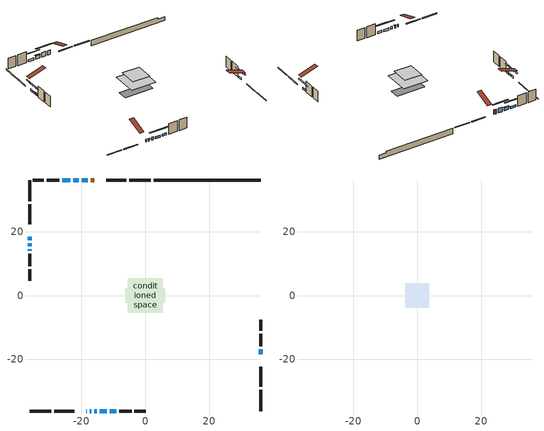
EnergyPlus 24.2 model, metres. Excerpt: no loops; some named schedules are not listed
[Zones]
conditioned space
 floor adiabatic (AdiabaticFloorConstruction): -5.46,-5.46 -5.46,5.46 5.46,5.46 5.46,-5.46 z3.17
 floor foundation (Slab1 construction): -6.19,-2.19 -6.19,2.19 6.19,2.19 6.19,-2.19 z-1.71
 wall outside (RimJoist1 construction): 1.69,36.15 -4.99,36.15 / -36.15,-36.15 -29.47,-36.15 / -36.15,36.15 -36.15,29.47 / 36.15,-36.15 36.15,-29.47 z0.73:1.03
 wall outside (RimJoist2 construction): -5.92,36.15 -12.21,36.15 / -28.54,-36.15 -22.25,-36.15 / -36.15,28.54 -36.15,22.25 / 36.15,-28.54 36.15,-22.25 z0.73:1.03
 wall outside (AdiabaticWallConstruction 1): -16,36.15 -17.1,36.15 z0.73:2.76
 wall outside (AdiabaticWallConstruction): -18.46,-36.15 -18.31,-36.15 / -15.94,-36.15 -15.23,-36.15 z0.73:1.95; -17.38,-36.15 -16.87,-36.15 / -36.15,18.46 -36.15,17.23 / -36.15,16.31 -36.15,15.39 / -36.15,14.47 -36.15,13.95 z0.73:1.65; 36.15,-18.46 36.15,-16.83 z0.73:1.57; -18.03,36.15 -19.84,36.15 z0.73:2.76; -20.77,36.15 -22.57,36.15 z0.73:2.2; -23.5,36.15 -25.94,36.15 z0.73:1.77; -14.3,-36.15 -12.04,-36.15 z0.73:1.7; -11.11,-36.15 -9.13,-36.15 z0.73:1.75
 wall outside (Wall1 construction): -26.87,36.15 -30.77,36.15 / -8.2,-36.15 -4.3,-36.15 / -36.15,13.03 -36.15,9.12 / 36.15,-15.9 36.15,-12 z0.73:5.61
 wall outside (Wall2 construction): -31.7,36.15 -35.22,36.15 / -3.37,-36.15 0.15,-36.15 / -36.15,8.19 -36.15,4.67 / 36.15,-11.07 36.15,-7.54 z0.73:5.61
 wall foundation (FoundationWall1 construction): 2.62,36.15,-1.71 2.62,36.15,0.73 32.8,36.15,0.73 32.8,36.15,-0.01 36.15,36.15,-0.01 36.15,36.15,-1.71
 window (WindowConstruction 8): -18.46,-36.15 -18.31,-36.15 z0.73:1.95
 window (WindowConstruction 7): -17.38,-36.15 -16.87,-36.15 z0.73:1.64
 window (WindowConstruction 10): 36.15,-18.46 36.15,-16.83 z0.73:1.57
 window (WindowConstruction 11): -36.15,18.46 -36.15,17.24 z0.73:1.64
 window (WindowConstruction 9): -15.94,-36.15 -15.23,-36.15 z0.73:1.95
 window (WindowConstruction): -18.03,36.15 -19.84,36.15 z0.73:2.76
 window (WindowConstruction 1): -20.77,36.15 -22.57,36.15 z0.73:2.2
 window (WindowConstruction 2): -36.15,16.31 -36.15,15.39 z0.73:1.64
 window (WindowConstruction 3): -36.15,14.46 -36.15,13.95 z0.73:1.64
 window (WindowConstruction 4): -23.5,36.15 -25.94,36.15 z0.73:1.77
 window (WindowConstruction 5): -14.3,-36.15 -12.04,-36.15 z0.73:1.7
 window (WindowConstruction 6): -11.11,-36.15 -9.13,-36.15 z0.73:1.74
 door (Door): -16,36.15 -17.1,36.15 z0.73:2.76
 ceiling adiabatic (AdiabaticFloorConstruction): 5.46,-5.46 5.46,5.46 -5.46,5.46 -5.46,-5.46 z3.17
attic - vented
 floor to conditioned space (Floor1 construction Reversed): -3.77,-3.77 -3.77,3.77 3.77,3.77 3.77,-3.77 z5.61
 roof outside (Roof1 construction): -15.07,36.15,5.61 -15.07,28.81,8.05 -13.14,28.81,8.05 -13.14,36.15,5.61; -19.38,-36.15,5.61 -19.38,-28.81,8.05 -21.32,-28.81,8.05 -21.32,-36.15,5.61; -36.15,19.38,5.61 -28.81,19.38,8.05 -28.81,21.32,8.05 -36.15,21.32,5.61; 36.15,-19.38,5.61 28.81,-19.38,8.05 28.81,-21.32,8.05 36.15,-21.32,5.61
shading: -16.67,-36.15 -17.58,-36.15 -17.58,-36.56 -16.67,-36.56 z1.85; 36.15,-14.19 36.15,-21.09 36.56,-21.09 36.56,-14.19 z4.21; -36.15,14.6 -36.15,21.09 -36.56,21.09 -36.56,14.6 z4.28; -22.48,36.15 -15.39,36.15 -15.39,36.56 -22.48,36.56 z5.4; -22.77,36.15 -20.57,36.15 -20.57,36.56 -22.77,36.56 z2.4; -36.15,12.75 -36.15,18.95 -36.56,18.95 -36.56,12.75 z4.28; -36.15,13.75 -36.15,14.66 -36.56,14.66 -36.56,13.75 z1.85; -28.58,36.15 -20.86,36.15 -20.86,36.56 -28.58,36.56 z4.41; -9.4,-36.15 -16.94,-36.15 -16.94,-36.56 -9.4,-36.56 z4.34; -6.49,-36.15 -13.75,-36.15 -13.75,-36.56 -6.49,-36.56 z4.38
[Building]
Building 1: Terrain=Suburbs
[Site:Location]
Point Petre AUT_ON: Latitude {deg}=43.83; Longitude {deg}=-77.15; Time Zone {hr}=-5; Elevation {m}=79; Keep Site Location Information=Yes
[Site:GroundTemperature:Shallow]
3.7516, 1.80644, 1.65067, 2.57374, 6.27937, 9.96774, 13.1654, 15.191, 15.363, 13.7156, 10.5995, 7.02426
[Site:WaterMainsTemperature]
Calculation Method=Schedule; Temperature Schedule=mains temperature schedule
[Material] Roughness=Rough; Thermal Absorptance=0.9
Name | Thickness {m} | Conductivity {W/m-K} | Density {kg/m3} | Specific Heat {J/kg-K} | Solar Absorptance | Visible Absorptance
asphalt or fiberglass shingles | 0.00635 | 0.162714 | 1121.4 | 1465.45 | 0.4 | 0.4
ceiling loosefill ins | 0.169333 | 0.0480833 | 16.02 | 1046.75 | 0.7 | 0.7
ceiling stud and cavity | 0.1397 | 0.505323 | 65.682 | 1177.47 | 0.7 | 0.7
concrete 4.0 in. | 0.1016 | 1.803125 | 2242.8 | 837.4 | 0.7 | 0.7
concrete 8.0 in. | 0.2032 | 1.803125 | 2242.8 | 837.4 | 0.7 | 0.7
door material | 0.04445 | 0.053851 | 512.64 | 1214.23 | 0.7 | 0.7
exterior vertical ins | 0.0460229 | 0.029427 | 32.04 | 1214.23 | 0.7 | 0.7
floor covering | 0.0127 | 0.0433444 | 54.468 | 1339.84 | 0.6 | 0.6
floor rigid ins; wall rigid ins 1 | 0.512978 | 0.029427 | 32.04 | 1214.23 | 0.7 | 0.7
floor stud and cavity | 0.1397 | 1.75129 | 37.0049 | 1207.88 | 0.7 | 0.7
furniture material conditioned space 1 | 0.1524 | 0.115458 | 640.8 | 1214.23 | 0.6 | 0.6
gypsum board | 0.0127 | 0.160291 | 801 | 837.4 | 0.6 | 0.6
gypsum board 1 | 0.0127 | 0.160291 | 801 | 837.4 | 0.7 | 0.7
osb sheathing 0.5 in. | 0.0127 | 0.115458 | 512.64 | 1214.23 | 0.7 | 0.7
osb sheathing 0.75 in. | 0.01905 | 0.115458 | 512.64 | 1214.23 | 0.7 | 0.7
osb sheathing 2.0 in. | 0.0508 | 0.115458 | 512.64 | 1214.23 | 0.7 | 0.7
rim joist rigid ins; wall rigid ins | 0.051816 | 0.029427 | 32.04 | 1214.23 | 0.7 | 0.7
rim joist stud and cavity | 0.0508 | 0.0405436 | 125.044 | 1163.47 | 0.6 | 0.6
rim joist stud and cavity 1 | 0.0508 | 0.029095 | 125.044 | 1163.47 | 0.6 | 0.6
wall stud and cavity | 0.1397 | 0.228645 | 139.0536 | 1170.24 | 0.7 | 0.7
wall stud and cavity 1 | 0.1397 | 0.232668 | 139.0536 | 1170.24 | 0.7 | 0.7
wall stud and cavity 2 | 0.0889 | 0.380278 | 52.3479 | 1209.89 | 0.7 | 0.7
wall stud and cavity 3 | 0.0889 | 0.391764 | 83.0341 | 1211.67 | 0.7 | 0.7
wood siding | 0.0254 | 0.102417 | 544.68 | 1172.36 | 0.4 | 0.4
wood siding 1; wood siding 2; wood siding 3 | 0.0254 | 0.102417 | 544.68 | 1172.36 | 0.7 | 0.7
[WindowMaterial:SimpleGlazingSystem]
Name | U-Factor {W/m2-K} | Solar Heat Gain Coefficient
WindowMaterial | 2.93212 | 0.63
WindowMaterial 1 | 2.92474 | 0.61
WindowMaterial 10 | 2.89521 | 0.54
WindowMaterial 2 | 2.88102 | 0.5
WindowMaterial 3 | 2.847517 | 0.44
WindowMaterial 4 | 2.90032 | 0.55
WindowMaterial 5 | 2.9219 | 0.61
WindowMaterial 6 | 2.86285 | 0.48
WindowMaterial 7 | 7.09239 | 0.65
WindowMaterial 8 | 6.688684 | 0.75
WindowMaterial 9 | 2.76973 | 0.48
[Construction]
AdiabaticFloorConstruction: floor stud and cavity, floor rigid ins, osb sheathing 0.75 in., floor covering
AdiabaticWallConstruction: wood siding 2, wall rigid ins 1, wall stud and cavity 2, gypsum board
AdiabaticWallConstruction 1: wood siding 3, wall rigid ins 1, wall stud and cavity 2, gypsum board
Door: door material
Floor1 construction Reversed: gypsum board, ceiling stud and cavity, ceiling loosefill ins
FoundationWall1 construction: concrete 8.0 in., gypsum board 1
furniture construction conditioned space 1: furniture material conditioned space 1
PartitionWallConstruction: gypsum board, wall stud and cavity 3, gypsum board
RimJoist1 construction: wood siding 1, rim joist rigid ins, osb sheathing 2.0 in., rim joist stud and cavity
RimJoist2 construction: wood siding 1, osb sheathing 2.0 in., rim joist stud and cavity 1
Roof1 construction: asphalt or fiberglass shingles
Slab1 construction: concrete 4.0 in.
Wall1 construction: wood siding, wall rigid ins, osb sheathing 0.5 in., wall stud and cavity, gypsum board
Wall2 construction: wood siding, wall rigid ins, osb sheathing 0.5 in., wall stud and cavity 1, gypsum board
WindowConstruction: WindowMaterial
WindowConstruction 1: WindowMaterial 1
WindowConstruction 10: WindowMaterial 9
WindowConstruction 11: WindowMaterial 10
WindowConstruction 2: WindowMaterial 2
WindowConstruction 3: WindowMaterial 3
WindowConstruction 4: WindowMaterial 4
WindowConstruction 5; WindowConstruction 6: WindowMaterial 5
WindowConstruction 7: WindowMaterial 6
WindowConstruction 8: WindowMaterial 7
WindowConstruction 9: WindowMaterial 8
[Zone] Multiplier=1; Part of Total Floor Area=Yes
Name | Volume {m3}
attic - vented | 22.5974
conditioned space | 449.3
[Space]
Name | Zone | Volume {m3}
attic - vented 1 | attic - vented | 22.5974
conditioned space 1 | conditioned space | 449.3
[ZoneInfiltration:EffectiveLeakageArea]
infil attic - vented 1: Zone or Space=attic - vented 1; Schedule=Always On Discrete; Effective Air Leakage Area {cm2}=2067.64; Stack Coefficient=0.000170242; Wind Coefficient=8.81563e-06
[ZoneMixing]
whole house fan mix: Zone or Space=attic - vented; Schedule=Always On Continuous; Design Flow Rate Calculation Method=Flow/Zone; Design Flow Rate {m3/s}=0; Source Zone or Space=conditioned space
[SurfaceProperty:ExposedFoundationPerimeter]
Slab1: Exposed Perimeter Calculation Method=TotalExposedPerimeter; Total Exposed Perimeter {m}=33.529
[InternalMass] Zone or ZoneList=conditioned space; Space or SpaceList=conditioned space 1
Name | Construction | Surface Area {m2}
furniture mass conditioned space 1 | furniture construction conditioned space 1 | 69.3202
partition wall mass | PartitionWallConstruction | 173.3
[Lights]
interior lighting: Zone or ZoneList or Space or SpaceList=conditioned space 1; Schedule=interior lighting schedule; Design Level Calculation Method=LightingLevel; Lighting Level {W}=343.2; Return Air Fraction=0; Fraction Radiant=0.6; Fraction Visible=0.2; Fraction Replaceable=1
[People]
occupants: Zone or ZoneList or Space or SpaceList=conditioned space 1; Number of People Schedule=occupants schedule; Number of People Calculation Method=People; Number of People=3; Fraction Radiant=0.314171; Sensible Heat Fraction=0.56303; Activity Level Schedule=occupants activity schedule; Carbon Dioxide Generation Rate {m3/s-W}=0; Enable ASHRAE 55 Comfort Warnings=No; Mean Radiant Temperature Calculation Type=EnclosureAveraged
[ElectricEquipment] Zone or ZoneList or Space or SpaceList=conditioned space 1; Design Level Calculation Method=EquipmentLevel
Name | Schedule | Design Level {W} | Fraction Latent | Fraction Radiant | Fraction Lost
clothes dryer | clothes dryer schedule | 140.772 | 0.015 | 0.081 | 0.85
clothes washer | clothes washer schedule | 32.1985 | 0.03 | 0.162 | 0.7
cooking range | cooking range schedule | 215.147 | 0.08 | 0.432 | 0.2
dishwasher | dishwasher schedule | 66.8632 | 0.3 | 0.18 | 0.4
fridge | fridge schedule | 72.9452 | 0 | 0.6 | 0
mech vent house fan | mech vent house fan schedule | 21.08 | 0 | 0 | 0.5
mech vent house fan cfis | mech vent house fan cfis schedule | 0 | 0 | 0 | 0
misc plug loads | misc plug loads schedule | 494.7 | 0.045 | 0.513 | 0.1
whole house fan | Always On Discrete | 0 | 0 | 0 | 1
[OtherEquipment] Zone or ZoneList or Space or SpaceList=conditioned space 1; Design Level Calculation Method=EquipmentLevel
Name | Fuel Type | Schedule | Design Level {W} | Fraction Latent | Fraction Radiant | Fraction Lost
clothes dryer 1 | Electricity | clothes dryer schedule | 0 | 0.015 | 0.081 | 0.85
cooking range 1 | Electricity | cooking range schedule | 0 | 0.08 | 0.432 | 0.2
general water use latent | None | general water use schedule | 62.594 | 1 | 0 | 0
general water use sensible | None | general water use schedule | -61.6891 | 0 | 0.6 | 0
mech vent house fan latent load | None | Always On Discrete | 0 | 1 | 0 | 0
mech vent house fan sensible load | None | Always On Discrete | 0 | 0 | 0 | 0
water heater energy adjustment1 | NaturalGas | Always On Discrete | 0.01 | 0 | 0 | 1
[ZoneInfiltration:DesignFlowRate] Zone or ZoneList or Space or SpaceList=conditioned space 1; Schedule=Always On Discrete; Design Flow Rate Calculation Method=Flow/Zone; Design Flow Rate {m3/s}=0
infil flow; natural vent flow; whole house fan flow
[Foundation:Kiva]
Foundation Kiva 1: Initial Indoor Air Temperature {C}=18; Wall Height Above Grade {m}=0.729996; Wall Depth Below Slab {m}=0.2032; Custom Block Material Name 1=exterior vertical ins; Custom Block Depth 1 {m}=2.43998; Custom Block X Position 1 {m}=0.2159; Custom Block Z Position 1 {m}=0
[Foundation:Kiva:Settings]
Soil Conductivity {W/m-K}=0.849921; Soil Density {kg/m3}=1842.3; Soil Specific Heat {J/kg-K}=418.7; Ground Solar Absorptivity=0.9; Ground Thermal Absorptivity=0.9; Ground Surface Roughness {m}=0.03; Far-Field Width {m}=40; Deep-Ground Boundary Condition=ZeroFlux; Deep-Ground Depth {m}=40; Minimum Cell Dimension {m}=0.2; Maximum Cell Growth Coefficient=3; Simulation Timestep=Timestep
[Exterior:Lights]
exterior lighting: Schedule=exterior lighting schedule; Design Level {W}=75.6
[Schedule:Constant]
Name | Hourly Value
Always On Continuous; mech vent house fan schedule; mech vent house fan cfis schedule; Always On Discrete | 1
occupants activity schedule | 117.228
fridge schedule | 0
[Schedule:Day:Interval]
interior lighting schedule day: No, 01:00, 0.108182, 04:00, 0.0901515, 05:00, 0.0991667, 06:00, 0.162273, 07:00, 0.270455, 08:00, 0.342576, 10:00, 0.369621, 11:00, 0.351591, 12:00, 0.333561, 13:00, 0.324545, 14:00, 0.31553, 15:00, 0.333561, 16:00, 0.369621, 17:00, 0.450758, 18:00, 0.585985, 19:00, 0.775303, 20:00, 0.955606, 21:00, 0.991667, 22:00, 0.712197, 23:00, 0.360606, 24:00, 0.162273
interior lighting schedule default day: No, 24:00, 0
[Schedule:Week:Daily]
interior lighting schedule Week Rule - Jan1-Jan27: interior lighting schedule day, interior lighting schedule day, interior lighting schedule day, interior lighting schedule day, interior lighting schedule day, interior lighting schedule day, interior lighting schedule day, interior lighting schedule default day, interior lighting schedule default day, interior lighting schedule default day, interior lighting schedule default day, interior lighting schedule default day
interior lighting schedule Week Rule - Jan28-Feb3: interior lighting schedule day, interior lighting schedule day, interior lighting schedule day, interior lighting schedule day, interior lighting schedule day 1, interior lighting schedule day 1, interior lighting schedule day 1, interior lighting schedule default day, interior lighting schedule default day, interior lighting schedule default day, interior lighting schedule default day, interior lighting schedule default day
interior lighting schedule Week Rule - Feb4-Feb24: interior lighting schedule day 1, interior lighting schedule day 1, interior lighting schedule day 1, interior lighting schedule day 1, interior lighting schedule day 1, interior lighting schedule day 1, interior lighting schedule day 1, interior lighting schedule default day, interior lighting schedule default day, interior lighting schedule default day, interior lighting schedule default day, interior lighting schedule default day
interior lighting schedule Week Rule - Feb25-Mar3: interior lighting schedule day 1, interior lighting schedule day 1, interior lighting schedule day 1, interior lighting schedule day 1, interior lighting schedule day 2, interior lighting schedule day 2, interior lighting schedule day 2, interior lighting schedule default day, interior lighting schedule default day, interior lighting schedule default day, interior lighting schedule default day, interior lighting schedule default day
interior lighting schedule Week Rule - Mar4-Mar31: interior lighting schedule day 2, interior lighting schedule day 2, interior lighting schedule day 2, interior lighting schedule day 2, interior lighting schedule day 2, interior lighting schedule day 2, interior lighting schedule day 2, interior lighting schedule default day, interior lighting schedule default day, interior lighting schedule default day, interior lighting schedule default day, interior lighting schedule default day
interior lighting schedule Week Rule - Apr1-Apr28: interior lighting schedule day 3, interior lighting schedule day 3, interior lighting schedule day 3, interior lighting schedule day 3, interior lighting schedule day 3, interior lighting schedule day 3, interior lighting schedule day 3, interior lighting schedule default day, interior lighting schedule default day, interior lighting schedule default day, interior lighting schedule default day, interior lighting schedule default day
interior lighting schedule Week Rule - Apr29-May5: interior lighting schedule day 3, interior lighting schedule day 3, interior lighting schedule day 4, interior lighting schedule day 4, interior lighting schedule day 4, interior lighting schedule day 4, interior lighting schedule day 4, interior lighting schedule default day, interior lighting schedule default day, interior lighting schedule default day, interior lighting schedule default day, interior lighting schedule default day
interior lighting schedule Week Rule - May6-May26: interior lighting schedule day 4, interior lighting schedule day 4, interior lighting schedule day 4, interior lighting schedule day 4, interior lighting schedule day 4, interior lighting schedule day 4, interior lighting schedule day 4, interior lighting schedule default day, interior lighting schedule default day, interior lighting schedule default day, interior lighting schedule default day, interior lighting schedule default day
interior lighting schedule Week Rule - May27-Jun2: interior lighting schedule day 4, interior lighting schedule day 4, interior lighting schedule day 4, interior lighting schedule day 4, interior lighting schedule day 4, interior lighting schedule day 5, interior lighting schedule day 5, interior lighting schedule default day, interior lighting schedule default day, interior lighting schedule default day, interior lighting schedule default day, interior lighting schedule default day
interior lighting schedule Week Rule - Jun3-Jun30: interior lighting schedule day 5, interior lighting schedule day 5, interior lighting schedule day 5, interior lighting schedule day 5, interior lighting schedule day 5, interior lighting schedule day 5, interior lighting schedule day 5, interior lighting schedule default day, interior lighting schedule default day, interior lighting schedule default day, interior lighting schedule default day, interior lighting schedule default day
interior lighting schedule Week Rule - Jul1-Jul28: interior lighting schedule day 6, interior lighting schedule day 6, interior lighting schedule day 6, interior lighting schedule day 6, interior lighting schedule day 6, interior lighting schedule day 6, interior lighting schedule day 6, interior lighting schedule default day, interior lighting schedule default day, interior lighting schedule default day, interior lighting schedule default day, interior lighting schedule default day
interior lighting schedule Week Rule - Jul29-Aug4: interior lighting schedule day 6, interior lighting schedule day 6, interior lighting schedule day 6, interior lighting schedule day 7, interior lighting schedule day 7, interior lighting schedule day 7, interior lighting schedule day 7, interior lighting schedule default day, interior lighting schedule default day, interior lighting schedule default day, interior lighting schedule default day, interior lighting schedule default day
interior lighting schedule Week Rule - Aug5-Aug25: interior lighting schedule day 7, interior lighting schedule day 7, interior lighting schedule day 7, interior lighting schedule day 7, interior lighting schedule day 7, interior lighting schedule day 7, interior lighting schedule day 7, interior lighting schedule default day, interior lighting schedule default day, interior lighting schedule default day, interior lighting schedule default day, interior lighting schedule default day
interior lighting schedule Week Rule - Aug26-Sep1: interior lighting schedule day 7, interior lighting schedule day 7, interior lighting schedule day 7, interior lighting schedule day 7, interior lighting schedule day 7, interior lighting schedule day 7, interior lighting schedule day 8, interior lighting schedule default day, interior lighting schedule default day, interior lighting schedule default day, interior lighting schedule default day, interior lighting schedule default day
interior lighting schedule Week Rule - Sep2-Sep29: interior lighting schedule day 8, interior lighting schedule day 8, interior lighting schedule day 8, interior lighting schedule day 8, interior lighting schedule day 8, interior lighting schedule day 8, interior lighting schedule day 8, interior lighting schedule default day, interior lighting schedule default day, interior lighting schedule default day, interior lighting schedule default day, interior lighting schedule default day
interior lighting schedule Week Rule - Sep30-Oct6: interior lighting schedule day 8, interior lighting schedule day 9, interior lighting schedule day 9, interior lighting schedule day 9, interior lighting schedule day 9, interior lighting schedule day 9, interior lighting schedule day 9, interior lighting schedule default day, interior lighting schedule default day, interior lighting schedule default day, interior lighting schedule default day, interior lighting schedule default day
interior lighting schedule Week Rule - Oct7-Oct27: interior lighting schedule day 9, interior lighting schedule day 9, interior lighting schedule day 9, interior lighting schedule day 9, interior lighting schedule day 9, interior lighting schedule day 9, interior lighting schedule day 9, interior lighting schedule default day, interior lighting schedule default day, interior lighting schedule default day, interior lighting schedule default day, interior lighting schedule default day
interior lighting schedule Week Rule - Oct28-Nov3: interior lighting schedule day 9, interior lighting schedule day 9, interior lighting schedule day 9, interior lighting schedule day 9, interior lighting schedule day 10, interior lighting schedule day 10, interior lighting schedule day 10, interior lighting schedule default day, interior lighting schedule default day, interior lighting schedule default day, interior lighting schedule default day, interior lighting schedule default day
interior lighting schedule Week Rule - Nov4-Nov24: interior lighting schedule day 10, interior lighting schedule day 10, interior lighting schedule day 10, interior lighting schedule day 10, interior lighting schedule day 10, interior lighting schedule day 10, interior lighting schedule day 10, interior lighting schedule default day, interior lighting schedule default day, interior lighting schedule default day, interior lighting schedule default day, interior lighting schedule default day
interior lighting schedule Week Rule - Nov25-Dec1: interior lighting schedule day 10, interior lighting schedule day 10, interior lighting schedule day 10, interior lighting schedule day 10, interior lighting schedule day 10, interior lighting schedule day 10, interior lighting schedule day 11, interior lighting schedule default day, interior lighting schedule default day, interior lighting schedule default day, interior lighting schedule default day, interior lighting schedule default day
interior lighting schedule Week Rule - Dec2-Dec31: interior lighting schedule day 11, interior lighting schedule day 11, interior lighting schedule day 11, interior lighting schedule day 11, interior lighting schedule day 11, interior lighting schedule day 11, interior lighting schedule day 11, interior lighting schedule default day, interior lighting schedule default day, interior lighting schedule default day, interior lighting schedule default day, interior lighting schedule default day
occupants schedule Week Rule - Jan1-Dec31: occupants schedule day, occupants schedule day, occupants schedule day, occupants schedule day, occupants schedule day, occupants schedule day, occupants schedule day, occupants schedule default day, occupants schedule default day, occupants schedule default day, occupants schedule default day, occupants schedule default day
clothes dryer schedule Week Rule - Jan1-Dec31: clothes dryer schedule day, clothes dryer schedule day, clothes dryer schedule day, clothes dryer schedule day, clothes dryer schedule day, clothes dryer schedule day, clothes dryer schedule day, clothes dryer schedule default day, clothes dryer schedule default day, clothes dryer schedule default day, clothes dryer schedule default day, clothes dryer schedule default day
clothes washer schedule Week Rule - Jan1-Dec31: clothes washer schedule day, clothes washer schedule day, clothes washer schedule day, clothes washer schedule day, clothes washer schedule day, clothes washer schedule day, clothes washer schedule day, clothes washer schedule default day, clothes washer schedule default day, clothes washer schedule default day, clothes washer schedule default day, clothes washer schedule default day
cooking range schedule Week Rule - Jan1-Dec31: cooking range schedule day, cooking range schedule day, cooking range schedule day, cooking range schedule day, cooking range schedule day, cooking range schedule day, cooking range schedule day, cooking range schedule default day, cooking range schedule default day, cooking range schedule default day, cooking range schedule default day, cooking range schedule default day
dishwasher schedule Week Rule - Jan1-Dec31: dishwasher schedule day, dishwasher schedule day, dishwasher schedule day, dishwasher schedule day, dishwasher schedule day, dishwasher schedule day, dishwasher schedule day, dishwasher schedule default day, dishwasher schedule default day, dishwasher schedule default day, dishwasher schedule default day, dishwasher schedule default day
misc plug loads schedule Week Rule - Jan1-Dec31: misc plug loads schedule day, misc plug loads schedule day, misc plug loads schedule day, misc plug loads schedule day, misc plug loads schedule day, misc plug loads schedule day, misc plug loads schedule day, misc plug loads schedule default day, misc plug loads schedule default day, misc plug loads schedule default day, misc plug loads schedule default day, misc plug loads schedule default day
general water use schedule Week Rule - Jan1-Dec31: general water use schedule day, general water use schedule day, general water use schedule day, general water use schedule day, general water use schedule day, general water use schedule day, general water use schedule day, general water use schedule default day, general water use schedule default day, general water use schedule default day, general water use schedule default day, general water use schedule default day
exterior lighting schedule Week Rule - Jan1-Jan27: exterior lighting schedule day, exterior lighting schedule day, exterior lighting schedule day, exterior lighting schedule day, exterior lighting schedule day, exterior lighting schedule day, exterior lighting schedule day, exterior lighting schedule default day, exterior lighting schedule default day, exterior lighting schedule default day, exterior lighting schedule default day, exterior lighting schedule default day
exterior lighting schedule Week Rule - Jan28-Feb3: exterior lighting schedule day, exterior lighting schedule day, exterior lighting schedule day, exterior lighting schedule day, exterior lighting schedule day 1, exterior lighting schedule day 1, exterior lighting schedule day 1, exterior lighting schedule default day, exterior lighting schedule default day, exterior lighting schedule default day, exterior lighting schedule default day, exterior lighting schedule default day
exterior lighting schedule Week Rule - Feb4-Feb24: exterior lighting schedule day 1, exterior lighting schedule day 1, exterior lighting schedule day 1, exterior lighting schedule day 1, exterior lighting schedule day 1, exterior lighting schedule day 1, exterior lighting schedule day 1, exterior lighting schedule default day, exterior lighting schedule default day, exterior lighting schedule default day, exterior lighting schedule default day, exterior lighting schedule default day
exterior lighting schedule Week Rule - Feb25-Mar3: exterior lighting schedule day 1, exterior lighting schedule day 1, exterior lighting schedule day 1, exterior lighting schedule day 1, exterior lighting schedule day 2, exterior lighting schedule day 2, exterior lighting schedule day 2, exterior lighting schedule default day, exterior lighting schedule default day, exterior lighting schedule default day, exterior lighting schedule default day, exterior lighting schedule default day
exterior lighting schedule Week Rule - Mar4-Mar31: exterior lighting schedule day 2, exterior lighting schedule day 2, exterior lighting schedule day 2, exterior lighting schedule day 2, exterior lighting schedule day 2, exterior lighting schedule day 2, exterior lighting schedule day 2, exterior lighting schedule default day, exterior lighting schedule default day, exterior lighting schedule default day, exterior lighting schedule default day, exterior lighting schedule default day
exterior lighting schedule Week Rule - Apr1-Apr28: exterior lighting schedule day 3, exterior lighting schedule day 3, exterior lighting schedule day 3, exterior lighting schedule day 3, exterior lighting schedule day 3, exterior lighting schedule day 3, exterior lighting schedule day 3, exterior lighting schedule default day, exterior lighting schedule default day, exterior lighting schedule default day, exterior lighting schedule default day, exterior lighting schedule default day
exterior lighting schedule Week Rule - Apr29-May5: exterior lighting schedule day 3, exterior lighting schedule day 3, exterior lighting schedule day 4, exterior lighting schedule day 4, exterior lighting schedule day 4, exterior lighting schedule day 4, exterior lighting schedule day 4, exterior lighting schedule default day, exterior lighting schedule default day, exterior lighting schedule default day, exterior lighting schedule default day, exterior lighting schedule default day
exterior lighting schedule Week Rule - May6-May26: exterior lighting schedule day 4, exterior lighting schedule day 4, exterior lighting schedule day 4, exterior lighting schedule day 4, exterior lighting schedule day 4, exterior lighting schedule day 4, exterior lighting schedule day 4, exterior lighting schedule default day, exterior lighting schedule default day, exterior lighting schedule default day, exterior lighting schedule default day, exterior lighting schedule default day
exterior lighting schedule Week Rule - May27-Jun2: exterior lighting schedule day 4, exterior lighting schedule day 4, exterior lighting schedule day 4, exterior lighting schedule day 4, exterior lighting schedule day 4, exterior lighting schedule day 5, exterior lighting schedule day 5, exterior lighting schedule default day, exterior lighting schedule default day, exterior lighting schedule default day, exterior lighting schedule default day, exterior lighting schedule default day
exterior lighting schedule Week Rule - Jun3-Jun30: exterior lighting schedule day 5, exterior lighting schedule day 5, exterior lighting schedule day 5, exterior lighting schedule day 5, exterior lighting schedule day 5, exterior lighting schedule day 5, exterior lighting schedule day 5, exterior lighting schedule default day, exterior lighting schedule default day, exterior lighting schedule default day, exterior lighting schedule default day, exterior lighting schedule default day
exterior lighting schedule Week Rule - Jul1-Jul28: exterior lighting schedule day 6, exterior lighting schedule day 6, exterior lighting schedule day 6, exterior lighting schedule day 6, exterior lighting schedule day 6, exterior lighting schedule day 6, exterior lighting schedule day 6, exterior lighting schedule default day, exterior lighting schedule default day, exterior lighting schedule default day, exterior lighting schedule default day, exterior lighting schedule default day
exterior lighting schedule Week Rule - Jul29-Aug4: exterior lighting schedule day 6, exterior lighting schedule day 6, exterior lighting schedule day 6, exterior lighting schedule day 7, exterior lighting schedule day 7, exterior lighting schedule day 7, exterior lighting schedule day 7, exterior lighting schedule default day, exterior lighting schedule default day, exterior lighting schedule default day, exterior lighting schedule default day, exterior lighting schedule default day
exterior lighting schedule Week Rule - Aug5-Aug25: exterior lighting schedule day 7, exterior lighting schedule day 7, exterior lighting schedule day 7, exterior lighting schedule day 7, exterior lighting schedule day 7, exterior lighting schedule day 7, exterior lighting schedule day 7, exterior lighting schedule default day, exterior lighting schedule default day, exterior lighting schedule default day, exterior lighting schedule default day, exterior lighting schedule default day
exterior lighting schedule Week Rule - Aug26-Sep1: exterior lighting schedule day 7, exterior lighting schedule day 7, exterior lighting schedule day 7, exterior lighting schedule day 7, exterior lighting schedule day 7, exterior lighting schedule day 7, exterior lighting schedule day 8, exterior lighting schedule default day, exterior lighting schedule default day, exterior lighting schedule default day, exterior lighting schedule default day, exterior lighting schedule default day
exterior lighting schedule Week Rule - Sep2-Sep29: exterior lighting schedule day 8, exterior lighting schedule day 8, exterior lighting schedule day 8, exterior lighting schedule day 8, exterior lighting schedule day 8, exterior lighting schedule day 8, exterior lighting schedule day 8, exterior lighting schedule default day, exterior lighting schedule default day, exterior lighting schedule default day, exterior lighting schedule default day, exterior lighting schedule default day
exterior lighting schedule Week Rule - Sep30-Oct6: exterior lighting schedule day 8, exterior lighting schedule day 9, exterior lighting schedule day 9, exterior lighting schedule day 9, exterior lighting schedule day 9, exterior lighting schedule day 9, exterior lighting schedule day 9, exterior lighting schedule default day, exterior lighting schedule default day, exterior lighting schedule default day, exterior lighting schedule default day, exterior lighting schedule default day
exterior lighting schedule Week Rule - Oct7-Oct27: exterior lighting schedule day 9, exterior lighting schedule day 9, exterior lighting schedule day 9, exterior lighting schedule day 9, exterior lighting schedule day 9, exterior lighting schedule day 9, exterior lighting schedule day 9, exterior lighting schedule default day, exterior lighting schedule default day, exterior lighting schedule default day, exterior lighting schedule default day, exterior lighting schedule default day
exterior lighting schedule Week Rule - Oct28-Nov3: exterior lighting schedule day 9, exterior lighting schedule day 9, exterior lighting schedule day 9, exterior lighting schedule day 9, exterior lighting schedule day 10, exterior lighting schedule day 10, exterior lighting schedule day 10, exterior lighting schedule default day, exterior lighting schedule default day, exterior lighting schedule default day, exterior lighting schedule default day, exterior lighting schedule default day
exterior lighting schedule Week Rule - Nov4-Nov24: exterior lighting schedule day 10, exterior lighting schedule day 10, exterior lighting schedule day 10, exterior lighting schedule day 10, exterior lighting schedule day 10, exterior lighting schedule day 10, exterior lighting schedule day 10, exterior lighting schedule default day, exterior lighting schedule default day, exterior lighting schedule default day, exterior lighting schedule default day, exterior lighting schedule default day
exterior lighting schedule Week Rule - Nov25-Dec1: exterior lighting schedule day 10, exterior lighting schedule day 10, exterior lighting schedule day 10, exterior lighting schedule day 10, exterior lighting schedule day 10, exterior lighting schedule day 10, exterior lighting schedule day 11, exterior lighting schedule default day, exterior lighting schedule default day, exterior lighting schedule default day, exterior lighting schedule default day, exterior lighting schedule default day
exterior lighting schedule Week Rule - Dec2-Dec31: exterior lighting schedule day 11, exterior lighting schedule day 11, exterior lighting schedule day 11, exterior lighting schedule day 11, exterior lighting schedule day 11, exterior lighting schedule day 11, exterior lighting schedule day 11, exterior lighting schedule default day, exterior lighting schedule default day, exterior lighting schedule default day, exterior lighting schedule default day, exterior lighting schedule default day
[Schedule:Year]
interior lighting schedule: interior lighting schedule Week Rule - Jan1-Jan27, 1, 1, 1, 27, interior lighting schedule Week Rule - Jan28-Feb3, 1, 28, 2, 3, interior lighting schedule Week Rule - Feb4-Feb24, 2, 4, 2, 24, interior lighting schedule Week Rule - Feb25-Mar3, 2, 25, 3, 3, interior lighting schedule Week Rule - Mar4-Mar31, 3, 4, 3, 31, interior lighting schedule Week Rule - Apr1-Apr28, 4, 1, 4, 28, interior lighting schedule Week Rule - Apr29-May5, 4, 29, 5, 5, interior lighting schedule Week Rule - May6-May26, 5, 6, 5, 26, interior lighting schedule Week Rule - May27-Jun2, 5, 27, 6, 2, interior lighting schedule Week Rule - Jun3-Jun30, 6, 3, 6, 30, interior lighting schedule Week Rule - Jul1-Jul28, 7, 1, 7, 28, interior lighting schedule Week Rule - Jul29-Aug4, 7, 29, 8, 4, interior lighting schedule Week Rule - Aug5-Aug25, 8, 5, 8, 25, interior lighting schedule Week Rule - Aug26-Sep1, 8, 26, 9, 1, interior lighting schedule Week Rule - Sep2-Sep29, 9, 2, 9, 29, interior lighting schedule Week Rule - Sep30-Oct6, 9, 30, 10, 6, interior lighting schedule Week Rule - Oct7-Oct27, 10, 7, 10, 27, interior lighting schedule Week Rule - Oct28-Nov3, 10, 28, 11, 3, interior lighting schedule Week Rule - Nov4-Nov24, 11, 4, 11, 24, interior lighting schedule Week Rule - Nov25-Dec1, 11, 25, 12, 1, interior lighting schedule Week Rule - Dec2-Dec31, 12, 2, 12, 31
occupants schedule: occupants schedule Week Rule - Jan1-Dec31, 1, 1, 12, 31
clothes dryer schedule: clothes dryer schedule Week Rule - Jan1-Dec31, 1, 1, 12, 31
clothes washer schedule: clothes washer schedule Week Rule - Jan1-Dec31, 1, 1, 12, 31
cooking range schedule: cooking range schedule Week Rule - Jan1-Dec31, 1, 1, 12, 31
dishwasher schedule: dishwasher schedule Week Rule - Jan1-Dec31, 1, 1, 12, 31
misc plug loads schedule: misc plug loads schedule Week Rule - Jan1-Dec31, 1, 1, 12, 31
general water use schedule: general water use schedule Week Rule - Jan1-Dec31, 1, 1, 12, 31
exterior lighting schedule: exterior lighting schedule Week Rule - Jan1-Jan27, 1, 1, 1, 27, exterior lighting schedule Week Rule - Jan28-Feb3, 1, 28, 2, 3, exterior lighting schedule Week Rule - Feb4-Feb24, 2, 4, 2, 24, exterior lighting schedule Week Rule - Feb25-Mar3, 2, 25, 3, 3, exterior lighting schedule Week Rule - Mar4-Mar31, 3, 4, 3, 31, exterior lighting schedule Week Rule - Apr1-Apr28, 4, 1, 4, 28, exterior lighting schedule Week Rule - Apr29-May5, 4, 29, 5, 5, exterior lighting schedule Week Rule - May6-May26, 5, 6, 5, 26, exterior lighting schedule Week Rule - May27-Jun2, 5, 27, 6, 2, exterior lighting schedule Week Rule - Jun3-Jun30, 6, 3, 6, 30, exterior lighting schedule Week Rule - Jul1-Jul28, 7, 1, 7, 28, exterior lighting schedule Week Rule - Jul29-Aug4, 7, 29, 8, 4, exterior lighting schedule Week Rule - Aug5-Aug25, 8, 5, 8, 25, exterior lighting schedule Week Rule - Aug26-Sep1, 8, 26, 9, 1, exterior lighting schedule Week Rule - Sep2-Sep29, 9, 2, 9, 29, exterior lighting schedule Week Rule - Sep30-Oct6, 9, 30, 10, 6, exterior lighting schedule Week Rule - Oct7-Oct27, 10, 7, 10, 27, exterior lighting schedule Week Rule - Oct28-Nov3, 10, 28, 11, 3, exterior lighting schedule Week Rule - Nov4-Nov24, 11, 4, 11, 24, exterior lighting schedule Week Rule - Nov25-Dec1, 11, 25, 12, 1, exterior lighting schedule Week Rule - Dec2-Dec31, 12, 2, 12, 31
[Schedule:Compact]
mains temperature schedule: Through: 01/01, For: AllDays, Until: 24:00, 7.83056, Through: 01/02, For: AllDays, Until: 24:00, 7.76444, Through: 01/03, For: AllDays, Until: 24:00, 7.69889, Through: 01/04, For: AllDays, Until: 24:00, 7.635, Through: 01/05, For: AllDays, Until: 24:00, 7.57222, Through: 01/06, For: AllDays, Until: 24:00, 7.51056, Through: 01/07, For: AllDays, Until: 24:00, 7.45, Through: 01/08, For: AllDays, Until: 24:00, 7.39111, Through: 01/09, For: AllDays, Until: 24:00, 7.33278, Through: 01/10, For: AllDays, Until: 24:00, 7.27667, Through: 01/11, For: AllDays, Until: 24:00, 7.22111, Through: 01/12, For: AllDays, Until: 24:00, 7.16722, Through: 01/13, For: AllDays, Until: 24:00, 7.11444, Through: 01/14, For: AllDays, Until: 24:00, 7.06333, Through: 01/15, For: AllDays, Until: 24:00, 7.01333, Through: 01/16, For: AllDays, Until: 24:00, 6.965, Through: 01/17, For: AllDays, Until: 24:00, 6.91778, Through: 01/18, For: AllDays, Until: 24:00, 6.87167, Through: 01/19, For: AllDays, Until: 24:00, 6.82778, Through: 01/20, For: AllDays, Until: 24:00, 6.78444, Through: 01/21, For: AllDays, Until: 24:00, 6.74333, Through: 01/22, For: AllDays, Until: 24:00, 6.70333, Through: 01/23, For: AllDays, Until: 24:00, 6.665, Through: 01/24, For: AllDays, Until: 24:00, 6.62778, Through: 01/25, For: AllDays, Until: 24:00, 6.59222, Through: 01/26, For: AllDays, Until: 24:00, 6.55833, Through: 01/27, For: AllDays, Until: 24:00, 6.52556, Through: 01/28, For: AllDays, Until: 24:00, 6.495, Through: 01/29, For: AllDays, Until: 24:00, 6.46556, Through: 01/30, For: AllDays, Until: 24:00, 6.43722, Through: 01/31, For: AllDays, Until: 24:00, 6.41111, Through: 02/01, For: AllDays, Until: 24:00, 6.38611, Through: 02/02, For: AllDays, Until: 24:00, 6.36333, Through: 02/03, For: AllDays, Until: 24:00, 6.34167, Through: 02/04, For: AllDays, Until: 24:00, 6.32111, Through: 02/05, For: AllDays, Until: 24:00, 6.30278, Through: 02/06, For: AllDays, Until: 24:00, 6.28611, Through: 02/07, For: AllDays, Until: 24:00, 6.27056, Through: 02/08, For: AllDays, Until: 24:00, 6.25722, Through: 02/09, For: AllDays, Until: 24:00, 6.245, Through: 02/10, For: AllDays, Until: 24:00, 6.23444, Through: 02/11, For: AllDays, Until: 24:00, 6.22556, Through: 02/12, For: AllDays, Until: 24:00, 6.21833, Through: 02/13, For: AllDays, Until: 24:00, 6.21278, Through: 02/14, For: AllDays, Until: 24:00, 6.20889, Through: 02/15, For: AllDays, Until: 24:00, 6.20611, Through: 02/16, For: AllDays, Until: 24:00, 6.20556, Through: 02/17, For: AllDays, Until: 24:00, 6.20611, Through: 02/18, For: AllDays, Until: 24:00, 6.20889, Through: 02/19, For: AllDays, Until: 24:00, 6.21278, Through: 02/20, For: AllDays, Until: 24:00, 6.21833, Through: 02/21, For: AllDays, Until: 24:00, 6.22556, Through: 02/22, For: AllDays, Until: 24:00, 6.235, Through: 02/23, For: AllDays, Until: 24:00, 6.245, Through: 02/24, For: AllDays, Until: 24:00, 6.25722, Through: 02/25, For: AllDays, Until: 24:00, 6.27111, Through: 02/26, For: AllDays, Until: 24:00, 6.28667, Through: 02/27, For: AllDays, Until: 24:00, 6.30333, Through: 02/28, For: AllDays, Until: 24:00, 6.32222, Through: 03/01, For: AllDays, Until: 24:00, 6.34222, Through: 03/02, For: AllDays, Until: 24:00, 6.36389, Through: 03/03, For: AllDays, Until: 24:00, 6.38722, Through: 03/04, For: AllDays, Until: 24:00, 6.41167, Through: 03/05, For: AllDays, Until: 24:00, 6.43833, Through: 03/06, For: AllDays, Until: 24:00, 6.46611, Through: 03/07, For: AllDays, Until: 24:00, 6.49556, Through: 03/08, For: AllDays, Until: 24:00, 6.52667, Through: 03/09, For: AllDays, Until: 24:00, 6.55944, Through: 03/10, For: AllDays, Until: 24:00, 6.59333, Through: 03/11, For: AllDays, Until: 24:00, 6.62889, Through: 03/12, For: AllDays, Until: 24:00, 6.66611, Through: 03/13, For: AllDays, Until: 24:00, 6.70444, Through: 03/14, For: AllDays, Until: 24:00, 6.74444, Through: 03/15, For: AllDays, Until: 24:00, 6.78611, Through: 03/16, For: AllDays, Until: 24:00, 6.82889, Through: 03/17, For: AllDays, Until: 24:00, 6.87333, Through: 03/18, For: AllDays, Until: 24:00, 6.91889, Through: 03/19, For: AllDays, Until: 24:00, 6.96611, Through: 03/20, For: AllDays, Until: 24:00, 7.015, Through: 03/21, For: AllDays, Until: 24:00, 7.065, Through: 03/22, For: AllDays, Until: 24:00, 7.11611, Through: 03/23, For: AllDays, Until: 24:00, 7.16889, Through: 03/24, For: AllDays, Until: 24:00, 7.22278, Through: 03/25, For: AllDays, Until: 24:00, 7.27833, Through: 03/26, For: AllDays, Until: 24:00, 7.335, Through: 03/27, For: AllDays, Until: 24:00, 7.39278, Through: 03/28, For: AllDays, Until: 24:00, 7.45222, Through: 03/29, For: AllDays, Until: 24:00, 7.51222, Through: 03/30, For: AllDays, Until: 24:00, 7.57389, Through: 03/31, For: AllDays, Until: 24:00, 7.63722, Through: 04/01, For: AllDays, Until: 24:00, 7.70111, Through: 04/02, For: AllDays, Until: 24:00, 7.76611, Through: 04/03, For: AllDays, Until: 24:00, 7.83278, Through: 04/04, For: AllDays, Until: 24:00, 7.90056, Through: 04/05, For: AllDays, Until: 24:00, 7.96889, Through: 04/06, For: AllDays, Until: 24:00, 8.03889, Through: 04/07, For: AllDays, Until: 24:00, 8.10944, Through: 04/08, For: AllDays, Until: 24:00, 8.18167, Through: 04/09, For: AllDays, Until: 24:00, 8.25444, Through: 04/10, For: AllDays, Until: 24:00, 8.32833, Through: 04/11, For: AllDays, Until: 24:00, 8.40333, Through: 04/12, For: AllDays, Until: 24:00, 8.47944, Through: 04/13, For: AllDays, Until: 24:00, 8.55611, Through: 04/14, For: AllDays, Until: 24:00, 8.63389, Through: 04/15, For: AllDays, Until: 24:00, 8.71278, Through: 04/16, For: AllDays, Until: 24:00, 8.79222, Through: 04/17, For: AllDays, Until: 24:00, 8.87278, Through: 04/18, For: AllDays, Until: 24:00, 8.95389, Through: 04/19, For: AllDays, Until: 24:00, 9.03611, Through: 04/20, For: AllDays, Until: 24:00, 9.11889, Through: 04/21, For: AllDays, Until: 24:00, 9.20222, Through: 04/22, For: AllDays, Until: 24:00, 9.28667, Through: 04/23, For: AllDays, Until: 24:00, 9.37167, Through: 04/24, For: AllDays, Until: 24:00, 9.45722, Through: 04/25, For: AllDays, Until: 24:00, 9.54389, Through: 04/26, For: AllDays, Until: 24:00, 9.63056, Through: 04/27, For: AllDays, Until: 24:00, 9.71833, Through: 04/28, For: AllDays, Until: 24:00, 9.80667, Through: 04/29, For: AllDays, Until: 24:00, 9.89556, Through: 04/30, For: AllDays, Until: 24:00, 9.98444, Through: 05/01, For: AllDays, Until: 24:00, 10.0744, Through: 05/02, For: AllDays, Until: 24:00, 10.1644, Through: 05/03, For: AllDays, Until: 24:00, 10.255, Through: 05/04, For: AllDays, Until: 24:00, 10.3461, Through: 05/05, For: AllDays, Until: 24:00, 10.4378, Through: 05/06, For: AllDays, Until: 24:00, 10.53, Through: 05/07, For: AllDays, Until: 24:00, 10.6222, Through: 05/08, For: AllDays, Until: 24:00, 10.7144, Through: 05/09, For: AllDays, Until: 24:00, 10.8072, Through: 05/10, For: AllDays, Until: 24:00, 10.9006, Through: 05/11, For: AllDays, Until: 24:00, 10.9939, Through: 05/12, For: AllDays, Until: 24:00, 11.0872, Through: 05/13, For: AllDays, Until: 24:00, 11.1806, Through: 05/14, For: AllDays, Until: 24:00, 11.2744, Through: 05/15, For: AllDays, Until: 24:00, 11.3683, Through: 05/16, For: AllDays, Until: 24:00, 11.4628, Through: 05/17, For: AllDays, Until: 24:00, 11.5567, Through: 05/18, For: AllDays, Until: 24:00, 11.6506, Through: 05/19, For: AllDays, Until: 24:00, 11.745, Through: 05/20, For: AllDays, Until: 24:00, 11.8389, Through: 05/21, For: AllDays, Until: 24:00, 11.9333, Through: 05/22, For: AllDays, Until: 24:00, 12.0272, Through: 05/23, For: AllDays, Until: 24:00, 12.1211, Through: 05/24, For: AllDays, Until: 24:00, 12.215, Through: 05/25, For: AllDays, Until: 24:00, 12.3083, Through: 05/26, For: AllDays, Until: 24:00, 12.4017, Through: 05/27, For: AllDays, Until: 24:00, 12.495, Through: 05/28, For: AllDays, Until: 24:00, 12.5878, Through: 05/29, For: AllDays, Until: 24:00, 12.6806, Through: 05/30, For: AllDays, Until: 24:00, 12.7728, Through: 05/31, For: AllDays, Until: 24:00, 12.865, Through: 06/01, For: AllDays, Until: 24:00, 12.9567, Through: 06/02, For: AllDays, Until: 24:00, 13.0478, Through: 06/03, For: AllDays, Until: 24:00, 13.1389, Through: 06/04, For: AllDays, Until: 24:00, 13.2294, Through: 06/05, For: AllDays, Until: 24:00, 13.3194, Through: 06/06, For: AllDays, Until: 24:00, 13.4089, Through: 06/07, For: AllDays, Until: 24:00, 13.4978, Through: 06/08, For: AllDays, Until: 24:00, 13.5867, Through: 06/09, For: AllDays, Until: 24:00, 13.6744, Through: 06/10, For: AllDays, Until: 24:00, 13.7617, Through: 06/11, For: AllDays, Until: 24:00, 13.8483, Through: 06/12, For: AllDays, Until: 24:00, 13.9344, Through: 06/13, For: AllDays, Until: 24:00, 14.02, Through: 06/14, For: AllDays, Until: 24:00, 14.1044, Through: 06/15, For: AllDays, Until: 24:00, 14.1883, Through: 06/16, For: AllDays, Until: 24:00, 14.2717, Through: 06/17, For: AllDays, Until: 24:00, 14.3544, Through: 06/18, For: AllDays, Until: 24:00, 14.4361, Through: 06/19, For: AllDays, Until: 24:00, 14.5167, Through: 06/20, For: AllDays, Until: 24:00, 14.5967, Through: 06/21, For: AllDays, Until: 24:00, 14.6761, Through: 06/22, For: AllDays, Until: 24:00, 14.7544, Through: 06/23, For: AllDays, Until: 24:00, 14.8317, Through: 06/24, For: AllDays, Until: 24:00, 14.9078, Through: 06/25, For: AllDays, Until: 24:00, 14.9833, Through: 06/26, For: AllDays, Until: 24:00, 15.0578, Through: 06/27, For: AllDays, Until: 24:00, 15.1311, Through: 06/28, For: AllDays, Until: 24:00, 15.2039, Through: 06/29, For: AllDays, Until: 24:00, 15.275, Through: 06/30, For: AllDays, Until: 24:00, 15.3456, Through: 07/01, For: AllDays, Until: 24:00, 15.415, Through: 07/02, For: AllDays, Until: 24:00, 15.4828, Through: 07/03, For: AllDays, Until: 24:00, 15.55, Through: 07/04, For: AllDays, Until: 24:00, 15.6161, Through: 07/05, For: AllDays, Until: 24:00, 15.6806, Through: 07/06, For: AllDays, Until: 24:00, 15.7439, Through: 07/07, For: AllDays, Until: 24:00, 15.8061, Through: 07/08, For: AllDays, Until: 24:00, 15.8672, Through: 07/09, For: AllDays, Until: 24:00, 15.9272, Through: 07/10, For: AllDays, Until: 24:00, 15.9861, Through: 07/11, For: AllDays, Until: 24:00, 16.0433, Through: 07/12, For: AllDays, Until: 24:00, 16.0994, Through: 07/13, For: AllDays, Until: 24:00, 16.1539, Through: 07/14, For: AllDays, Until: 24:00, 16.2072, Through: 07/15, For: AllDays, Until: 24:00, 16.2594, Through: 07/16, For: AllDays, Until: 24:00, 16.31, Through: 07/17, For: AllDays, Until: 24:00, 16.3594, Through: 07/18, For: AllDays, Until: 24:00, 16.4072, Through: 07/19, For: AllDays, Until: 24:00, 16.4539, Through: 07/20, For: AllDays, Until: 24:00, 16.4989, Through: 07/21, For: AllDays, Until: 24:00, 16.5428, Through: 07/22, For: AllDays, Until: 24:00, 16.585, Through: 07/23, For: AllDays, Until: 24:00, 16.6256, Through: 07/24, For: AllDays, Until: 24:00, 16.665, Through: 07/25, For: AllDays, Until: 24:00, 16.7028, Through: 07/26, For: AllDays, Until: 24:00, 16.7389, Through: 07/27, For: AllDays, Until: 24:00, 16.7739, Through: 07/28, For: AllDays, Until: 24:00, 16.8072, Through: 07/29, For: AllDays, Until: 24:00, 16.8394, Through: 07/30, For: AllDays, Until: 24:00, 16.8694, Through: 07/31, For: AllDays, Until: 24:00, 16.8983, Through: 08/01, For: AllDays, Until: 24:00, 16.9256, Through: 08/02, For: AllDays, Until: 24:00, 16.9511, Through: 08/03, For: AllDays, Until: 24:00, 16.975, Through: 08/04, For: AllDays, Until: 24:00, 16.9978, Through: 08/05, For: AllDays, Until: 24:00, 17.0189, Through: 08/06, For: AllDays, Until: 24:00, 17.0378, Through: 08/07, For: AllDays, Until: 24:00, 17.0556, Through: 08/08, For: AllDays, Until: 24:00, 17.0722, Through: 08/09, For: AllDays, Until: 24:00, 17.0867, Through: 08/10, For: AllDays, Until: 24:00, 17.0994, Through: 08/11, For: AllDays, Until: 24:00, 17.1111, Through: 08/12, For: AllDays, Until: 24:00, 17.1206, Through: 08/13, For: AllDays, Until: 24:00, 17.1289, Through: 08/14, For: AllDays, Until: 24:00, 17.1356, Through: 08/15, For: AllDays, Until: 24:00, 17.1406, Through: 08/16, For: AllDays, Until: 24:00, 17.1433, Through: 08/17, For: AllDays, Until: 24:00, 17.1456, Through: 08/18, For: AllDays, Until: 24:00, 17.1456, Through: 08/19, For: AllDays, Until: 24:00, 17.1439, Through: 08/20, For: AllDays, Until: 24:00, 17.1406, Through: 08/21, For: AllDays, Until: 24:00, 17.1356, Through: 08/22, For: AllDays, Until: 24:00, 17.1294, Through: 08/23, For: AllDays, Until: 24:00, 17.1217, Through: 08/24, For: AllDays, Until: 24:00, 17.1117, Through: 08/25, For: AllDays, Until: 24:00, 17.1006, Through: 08/26, For: AllDays, Until: 24:00, 17.0878, Through: 08/27, For: AllDays, Until: 24:00, 17.0733, Through: 08/28, For: AllDays, Until: 24:00, 17.0572, Through: 08/29, For: AllDays, Until: 24:00, 17.0394, Through: 08/30, For: AllDays, Until: 24:00, 17.02, Through: 08/31, For: AllDays, Until: 24:00, 16.9994, Through: 09/01, For: AllDays, Until: 24:00, 16.9772, Through: 09/02, For: AllDays, Until: 24:00, 16.9533, Through: 09/03, For: AllDays, Until: 24:00, 16.9278, Through: 09/04, For: AllDays, Until: 24:00, 16.9006, Through: 09/05, For: AllDays, Until: 24:00, 16.8717, Through: 09/06, For: AllDays, Until: 24:00, 16.8417, Through: 09/07, For: AllDays, Until: 24:00, 16.81, Through: 09/08, For: AllDays, Until: 24:00, 16.7767, Through: 09/09, For: AllDays, Until: 24:00, 16.7422, Through: 09/10, For: AllDays, Until: 24:00, 16.7056, Through: 09/11, For: AllDays, Until: 24:00, 16.6678, Through: 09/12, For: AllDays, Until: 24:00, 16.6289, Through: 09/13, For: AllDays, Until: 24:00, 16.5883, Through: 09/14, For: AllDays, Until: 24:00, 16.5461, Through: 09/15, For: AllDays, Until: 24:00, 16.5022, Through: 09/16, For: AllDays, Until: 24:00, 16.4572, Through: 09/17, For: AllDays, Until: 24:00, 16.4111, Through: 09/18, For: AllDays, Until: 24:00, 16.3633, Through: 09/19, For: AllDays, Until: 24:00, 16.3139, Through: 09/20, For: AllDays, Until: 24:00, 16.2633, Through: 09/21, For: AllDays, Until: 24:00, 16.2117, Through: 09/22, For: AllDays, Until: 24:00, 16.1583, Through: 09/23, For: AllDays, Until: 24:00, 16.1039, Through: 09/24, For: AllDays, Until: 24:00, 16.0478, Through: 09/25, For: AllDays, Until: 24:00, 15.9906, Through: 09/26, For: AllDays, Until: 24:00, 15.9322, Through: 09/27, For: AllDays, Until: 24:00, 15.8722, Through: 09/28, For: AllDays, Until: 24:00, 15.8111, Through: 09/29, For: AllDays, Until: 24:00, 15.7489, Through: 09/30, For: AllDays, Until: 24:00, 15.6856, Through: 10/01, For: AllDays, Until: 24:00, 15.6211, Through: 10/02, For: AllDays, Until: 24:00, 15.555, Through: 10/03, For: AllDays, Until: 24:00, 15.4883, Through: 10/04, For: AllDays, Until: 24:00, 15.4206, Through: 10/05, For: AllDays, Until: 24:00, 15.3511, Through: 10/06, For: AllDays, Until: 24:00, 15.2811, Through: 10/07, For: AllDays, Until: 24:00, 15.2094, Through: 10/08, For: AllDays, Until: 24:00, 15.1372, Through: 10/09, For: AllDays, Until: 24:00, 15.0639, Through: 10/10, For: AllDays, Until: 24:00, 14.9894, Through: 10/11, For: AllDays, Until: 24:00, 14.9139, Through: 10/12, For: AllDays, Until: 24:00, 14.8378, Through: 10/13, For: AllDays, Until: 24:00, 14.7606, Through: 10/14, For: AllDays, Until: 24:00, 14.6822, Through: 10/15, For: AllDays, Until: 24:00, 14.6033, Through: 10/16, For: AllDays, Until: 24:00, 14.5233, Through: 10/17, For: AllDays, Until: 24:00, 14.4422, Through: 10/18, For: AllDays, Until: 24:00, 14.3606, Through: 10/19, For: AllDays, Until: 24:00, 14.2783, Through: 10/20, For: AllDays, Until: 24:00, 14.195, Through: 10/21, For: AllDays, Until: 24:00, 14.1111, Through: 10/22, For: AllDays, Until: 24:00, 14.0267, Through: 10/23, For: AllDays, Until: 24:00, 13.9411, Through: 10/24, For: AllDays, Until: 24:00, 13.8556, Through: 10/25, For: AllDays, Until: 24:00, 13.7689, Through: 10/26, For: AllDays, Until: 24:00, 13.6811, Through: 10/27, For: AllDays, Until: 24:00, 13.5933, Through: 10/28, For: AllDays, Until: 24:00, 13.505, Through: 10/29, For: AllDays, Until: 24:00, 13.4161, Through: 10/30, For: AllDays, Until: 24:00, 13.3267, Through: 10/31, For: AllDays, Until: 24:00, 13.2367, Through: 11/01, For: AllDays, Until: 24:00, 13.1461, Through: 11/02, For: AllDays, Until: 24:00, 13.055, Through: 11/03, For: AllDays, Until: 24:00, 12.9639, Through: 11/04, For: AllDays, Until: 24:00, 12.8722, Through: 11/05, For: AllDays, Until: 24:00, 12.7806, Through: 11/06, For: AllDays, Until: 24:00, 12.6878, Through: 11/07, For: AllDays, Until: 24:00, 12.595, Through: 11/08, For: AllDays, Until: 24:00, 12.5022, Through: 11/09, For: AllDays, Until: 24:00, 12.4094, Through: 11/10, For: AllDays, Until: 24:00, 12.3156, Through: 11/11, For: AllDays, Until: 24:00, 12.2222, Through: 11/12, For: AllDays, Until: 24:00, 12.1283, Through: 11/13, For: AllDays, Until: 24:00, 12.0344, Through: 11/14, For: AllDays, Until: 24:00, 11.9406, Through: 11/15, For: AllDays, Until: 24:00, 11.8467, Through: 11/16, For: AllDays, Until: 24:00, 11.7522, Through: 11/17, For: AllDays, Until: 24:00, 11.6583, Through: 11/18, For: AllDays, Until: 24:00, 11.5644, Through: 11/19, For: AllDays, Until: 24:00, 11.47, Through: 11/20, For: AllDays, Until: 24:00, 11.3761, Through: 11/21, For: AllDays, Until: 24:00, 11.2822, Through: 11/22, For: AllDays, Until: 24:00, 11.1883, Through: 11/23, For: AllDays, Until: 24:00, 11.0944, Through: 11/24, For: AllDays, Until: 24:00, 11.0011, Through: 11/25, For: AllDays, Until: 24:00, 10.9078, Through: 11/26, For: AllDays, Until: 24:00, 10.8144, Through: 11/27, For: AllDays, Until: 24:00, 10.7217, Through: 11/28, For: AllDays, Until: 24:00, 10.6294, Through: 11/29, For: AllDays, Until: 24:00, 10.5372, Through: 11/30, For: AllDays, Until: 24:00, 10.445, Through: 12/01, For: AllDays, Until: 24:00, 10.3539, Through: 12/02, For: AllDays, Until: 24:00, 10.2628, Through: 12/03, For: AllDays, Until: 24:00, 10.1717, Through: 12/04, For: AllDays, Until: 24:00, 10.0817, Through: 12/05, For: AllDays, Until: 24:00, 9.99167, Through: 12/06, For: AllDays, Until: 24:00, 9.90222, Through: 12/07, For: AllDays, Until: 24:00, 9.81389, Through: 12/08, For: AllDays, Until: 24:00, 9.72556, Through: 12/09, For: AllDays, Until: 24:00, 9.63778, Through: 12/10, For: AllDays, Until: 24:00, 9.55056, Through: 12/11, For: AllDays, Until: 24:00, 9.46444, Through: 12/12, For: AllDays, Until: 24:00, 9.37833, Through: 12/13, For: AllDays, Until: 24:00, 9.29333, Through: 12/14, For: AllDays, Until: 24:00, 9.20889, Through: 12/15, For: AllDays, Until: 24:00, 9.12556, Through: 12/16, For: AllDays, Until: 24:00, 9.04222, Through: 12/17, For: AllDays, Until: 24:00, 8.96056, Through: 12/18, For: AllDays, Until: 24:00, 8.87889, Through: 12/19, For: AllDays, Until: 24:00, 8.79833, Through: 12/20, For: AllDays, Until: 24:00, 8.71889, Through: 12/21, For: AllDays, Until: 24:00, 8.64, Through: 12/22, For: AllDays, Until: 24:00, 8.56222, Through: 12/23, For: AllDays, Until: 24:00, 8.48556, Through: 12/24, For: AllDays, Until: 24:00, 8.40944, Through: 12/25, For: AllDays, Until: 24:00, 8.33444, Through: 12/26, For: AllDays, Until: 24:00, 8.26056, Through: 12/27, For: AllDays, Until: 24:00, 8.18722, Through: 12/28, For: AllDays, Until: 24:00, 8.11556, Through: 12/29, For: AllDays, Until: 24:00, 8.04444, Through: 12/30, For: AllDays, Until: 24:00, 7.97444, Through: 12/31, For: AllDays, Until: 24:00, 7.90556
